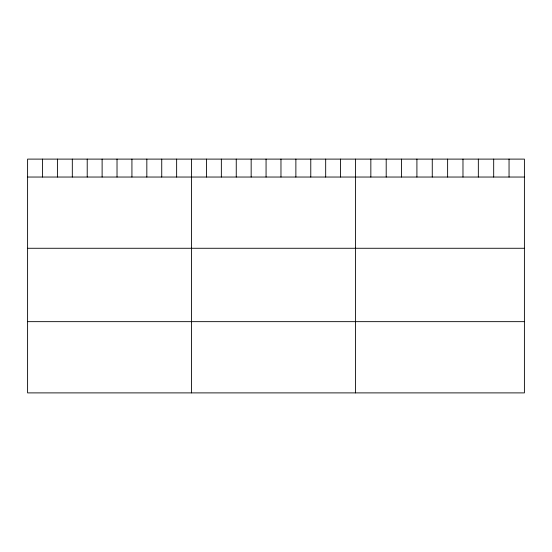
<?xml version="1.0" encoding="UTF-8"?>
<svg xmlns="http://www.w3.org/2000/svg" width="552" height="552" viewBox="0 0 552 552"><rect width="100%" height="100%" fill="white"/><g stroke="black" fill="none" stroke-linecap="round" stroke-linejoin="round"><path stroke-width="0.83" d="M524.4 177.04L524.4 392.893L27.6 392.893L27.6 159.107L524.4 159.107L524.4 177.04L27.6 177.04M27.6 248.269L524.4 248.269M27.6 321.657L524.4 321.657M509.047 159.107L509.047 177.04M493.688 159.107L493.688 177.04M478.336 159.107L478.336 177.04M462.976 159.107L462.976 177.04M447.624 159.107L447.624 177.04M432.264 159.107L432.264 177.04M416.912 159.107L416.912 177.04M401.552 159.107L401.552 177.04M386.2 159.107L386.2 177.04M370.841 159.107L370.841 177.04M355.488 159.107L355.488 392.893M340.584 159.107L340.584 177.04M325.68 159.107L325.68 177.04M310.776 159.107L310.776 177.04M295.872 159.107L295.872 177.04M280.968 159.107L280.968 177.04M266.064 159.107L266.064 177.04M251.16 159.107L251.16 177.04M236.256 159.107L236.256 177.04M221.352 159.107L221.352 177.04M206.448 159.107L206.448 177.04M191.544 159.107L191.544 392.893M176.64 159.107L176.64 177.04M161.736 159.107L161.736 177.04M146.832 159.107L146.832 177.04M131.928 159.107L131.928 177.04M117.024 159.107L117.024 177.04M102.12 159.107L102.12 177.04M87.216 159.107L87.216 177.04M72.312 159.107L72.312 177.04M57.408 159.107L57.408 177.04M42.504 159.107L42.504 177.04"/></g></svg>
